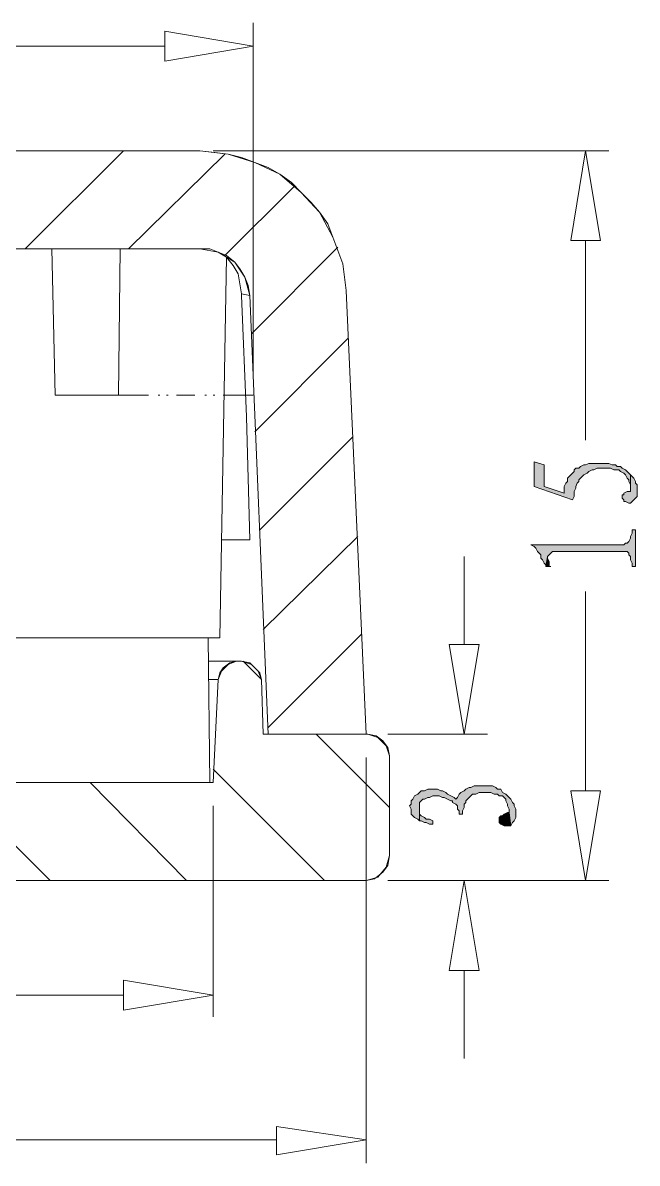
# Model space of a CAD drawing. Header units: millimetres. Extents: x 7 to 289, y 10 to 206.
# Drawn here: x 112.37 to 128.01, y 56.89 to 85.93 of the extents above; entities that cross this region are included whole.
import ezdxf

# ---------------------------------------------------------------- set-up
doc = ezdxf.new("R2010")
doc.units = ezdxf.units.MM

msp = doc.modelspace()

# ---------------------------------------------------------------- hatches: boundary and pattern name
at = {"true_color": 0xdda500}
h = msp.add_hatch(color=42, dxfattribs=at)
h.dxf.hatch_style = 2
h.paths.add_polyline_path([(125.383572, 74.752553), (125.383572, 74.117553), (126.357239, 73.778886), (126.399572, 73.863553), (126.399572, 73.948219), (126.399572, 73.990553), (126.441906, 74.075219), (126.441906, 74.117553), (126.484239, 74.202219), (126.526572, 74.244553), (126.526572, 74.286886), (126.568906, 74.329219), (126.611239, 74.371553), (126.653572, 74.413886), (126.738239, 74.456219), (126.780572, 74.498553), (126.865239, 74.540886), (126.907572, 74.540886), (126.992239, 74.583219), (127.076906, 74.583219), (127.161572, 74.583219), (127.246239, 74.583219), (127.330906, 74.583219), (127.415572, 74.540886), (127.457906, 74.540886), (127.542572, 74.540886), (127.584906, 74.498553), (127.669572, 74.456219), (127.711906, 74.413886), (127.754239, 74.329219), (127.796572, 74.286886), (127.796572, 74.244553), (127.838906, 74.159886), (127.838906, 74.075219), (127.838906, 73.990553), (127.838906, 74.413886), (127.796572, 74.456219), (127.711906, 74.540886), (127.627239, 74.583219), (127.584906, 74.625553), (127.500239, 74.625553), (127.457906, 74.667886), (127.373239, 74.667886), (127.288572, 74.710219), (127.203906, 74.710219), (127.119239, 74.710219), (127.034572, 74.710219), (126.949906, 74.710219), (126.865239, 74.710219), (126.780572, 74.710219), (126.695906, 74.667886), (126.653572, 74.667886), (126.568906, 74.625553), (126.526572, 74.583219), (126.441906, 74.583219), (126.399572, 74.540886), (126.399572, 74.498553), (126.357239, 74.456219), (126.314906, 74.413886), (126.272572, 74.371553), (126.230239, 74.329219), (126.230239, 74.244553), (126.187906, 74.202219), (126.145572, 74.117553), (126.145572, 74.032886), (126.145572, 73.948219), (125.637572, 74.117553), (125.637572, 74.667886)])
h = msp.add_hatch(color=42, dxfattribs=at)
h.dxf.hatch_style = 2
h.paths.add_polyline_path([(127.627239, 73.821219), (127.669572, 73.778886), (127.669572, 73.736553), (127.711906, 73.736553), (127.796572, 73.694219), (127.838906, 73.694219), (127.881239, 73.736553), (127.923572, 73.778886), (127.965906, 73.821219), (128.008239, 73.863553), (128.008239, 73.948219), (128.008239, 73.990553), (128.008239, 74.075219), (128.008239, 74.159886), (127.965906, 74.202219), (127.965906, 74.244553), (127.923572, 74.329219), (127.881239, 74.371553), (127.838906, 74.413886), (127.838906, 73.990553), (127.754239, 73.990553), (127.669572, 73.948219), (127.669572, 73.905886), (127.627239, 73.905886)])
h = msp.add_hatch(color=42, dxfattribs=at)
h.dxf.hatch_style = 2
h.paths.add_polyline_path([(125.298906, 72.635886), (125.383572, 72.593553), (125.425906, 72.551219), (125.468239, 72.466553), (125.510572, 72.424219), (125.552906, 72.381886), (125.552906, 72.297219), (125.595239, 72.254886), (125.637572, 72.170219), (125.679906, 72.127886), (125.679906, 72.085553), (125.722239, 72.339553), (125.764572, 72.381886), (125.806906, 72.424219), (125.849239, 72.466553), (125.976239, 72.466553), (127.711906, 72.466553), (127.754239, 72.466553), (127.796572, 72.424219), (127.796572, 72.381886), (127.838906, 72.339553), (127.838906, 72.254886), (127.881239, 72.170219), (127.881239, 72.085553), (127.965906, 72.085553), (127.965906, 73.016886), (127.881239, 73.016886), (127.881239, 72.932219), (127.838906, 72.847553), (127.838906, 72.805219), (127.796572, 72.720553), (127.754239, 72.678219), (127.711906, 72.678219), (127.669572, 72.635886)])
h = msp.add_hatch(color=42, dxfattribs=at)
h.dxf.hatch_style = 2
h.paths.add_polyline_path([(125.679906, 72.085553), (125.806906, 72.085553), (125.764572, 72.085553), (125.764572, 72.127886), (125.764572, 72.212553), (125.722239, 72.297219), (125.722239, 72.339553)])
h = msp.add_hatch(color=42, dxfattribs=at)
h.dxf.hatch_style = 2
h.paths.add_polyline_path([(122.208572, 65.989553), (122.250906, 65.904886), (122.250906, 65.862553), (122.250906, 65.777886), (122.293239, 65.735553), (122.335572, 65.693219), (122.420239, 65.650886), (122.462572, 65.608553), (122.462572, 65.947219), (122.462572, 65.989553), (122.462572, 66.074219), (122.504906, 66.116553), (122.547239, 66.158886), (122.589572, 66.158886), (122.674239, 66.201219), (122.716572, 66.201219), (122.801239, 66.243553), (122.928239, 66.243553), (122.970572, 66.243553), (123.055239, 66.201219), (123.097572, 66.201219), (123.182239, 66.158886), (123.266906, 66.116553), (123.309239, 66.116553), (123.309239, 66.074219), (123.393906, 66.031886), (123.436239, 65.989553), (123.436239, 65.904886), (123.478572, 65.862553), (123.478572, 65.777886), (123.563239, 65.777886), (123.563239, 65.862553), (123.605572, 65.947219), (123.605572, 66.031886), (123.647906, 66.074219), (123.647906, 66.116553), (123.690239, 66.158886), (123.732572, 66.201219), (123.774906, 66.243553), (123.817239, 66.285886), (123.901906, 66.285886), (123.986572, 66.328219), (124.071239, 66.328219), (124.155906, 66.328219), (124.198239, 66.328219), (124.282906, 66.328219), (124.367572, 66.285886), (124.452239, 66.285886), (124.494572, 66.243553), (124.579239, 66.243553), (124.621572, 66.201219), (124.663906, 66.158886), (124.663906, 66.116553), (124.706239, 66.031886), (124.706239, 65.989553), (124.748572, 65.904886), (124.748572, 65.820219), (124.790906, 65.481553), (124.833239, 65.566219), (124.875572, 65.608553), (124.917906, 65.693219), (124.917906, 65.735553), (124.917906, 65.820219), (124.917906, 65.862553), (124.917906, 65.904886), (124.875572, 65.989553), (124.875572, 66.031886), (124.833239, 66.074219), (124.790906, 66.158886), (124.748572, 66.201219), (124.663906, 66.285886), (124.579239, 66.328219), (124.536906, 66.412886), (124.452239, 66.412886), (124.409906, 66.455219), (124.325239, 66.497553), (124.240572, 66.497553), (124.198239, 66.497553), (124.113572, 66.497553), (124.028906, 66.497553), (123.944239, 66.497553), (123.859572, 66.497553), (123.774906, 66.455219), (123.732572, 66.455219), (123.647906, 66.412886), (123.605572, 66.370553), (123.520906, 66.328219), (123.478572, 66.285886), (123.436239, 66.201219), (123.393906, 66.158886), (123.351572, 66.201219), (123.266906, 66.243553), (123.182239, 66.285886), (123.139906, 66.328219), (123.055239, 66.370553), (123.012906, 66.370553), (122.928239, 66.412886), (122.885906, 66.412886), (122.801239, 66.412886), (122.758906, 66.412886), (122.674239, 66.412886), (122.589572, 66.370553), (122.504906, 66.370553), (122.462572, 66.328219), (122.420239, 66.285886), (122.335572, 66.243553), (122.293239, 66.158886), (122.250906, 66.116553), (122.250906, 66.074219), (122.250906, 66.031886)])
h = msp.add_hatch(color=42, dxfattribs=at)
h.dxf.hatch_style = 2
h.paths.add_polyline_path([(122.462572, 65.608553), (122.504906, 65.608553), (122.589572, 65.566219), (122.631906, 65.566219), (122.716572, 65.523886), (122.801239, 65.523886), (122.801239, 65.608553), (122.716572, 65.650886), (122.631906, 65.650886), (122.589572, 65.693219), (122.504906, 65.735553), (122.462572, 65.777886), (122.462572, 65.862553), (122.462572, 65.947219)])
h = msp.add_hatch(color=42, dxfattribs=at)
h.dxf.hatch_style = 2
h.paths.add_polyline_path([(124.494572, 65.608553), (124.494572, 65.566219), (124.536906, 65.523886), (124.621572, 65.481553), (124.663906, 65.481553), (124.706239, 65.481553), (124.790906, 65.481553), (124.748572, 65.820219), (124.706239, 65.820219), (124.621572, 65.777886), (124.579239, 65.735553), (124.536906, 65.735553), (124.494572, 65.693219)])

# ---------------------------------------------------------------- linework, layer by layer
at = {"color": 3, "lineweight": 0, "true_color": 0x00ff00}
for points in [[(115.985572, 85.716886), (118.229239, 85.335886), (115.985572, 84.954886)], [(126.314906, 80.382886), (126.695906, 82.668886), (127.076906, 80.382886)], [(123.986572, 70.095886), (123.605572, 67.809886), (123.224572, 70.095886)], [(127.076906, 66.370553), (126.695906, 64.084553), (126.314906, 66.370553)], [(123.224572, 61.798553), (123.605572, 64.084553), (123.986572, 61.798553)], [(114.927239, 61.544553), (117.213239, 61.163553), (114.927239, 60.782553)], [(118.821906, 57.819219), (121.107906, 57.480553), (118.821906, 57.099553)]]:
    msp.add_lwpolyline(points, close=True, dxfattribs=at)
at = {"color": 131, "lineweight": 0, "true_color": 0x7fffff}
for points in [[(118.229239, 77.038553), (118.229239, 85.928553)], [(117.213239, 82.668886), (127.288572, 82.668886)], [(121.658239, 67.809886), (124.198239, 67.809886)], [(121.107906, 67.217219), (121.107906, 56.887886)], [(117.213239, 65.989553), (117.213239, 60.613219)], [(121.658239, 64.084553), (124.198239, 64.084553)], [(121.658239, 64.084553), (127.288572, 64.084553)]]:
    msp.add_lwpolyline(points, dxfattribs=at)
at = {"color": 3, "lineweight": 0, "true_color": 0x00ff00}
for points in [[(115.985572, 85.335886), (94.649572, 85.335886)], [(126.695906, 80.382886), (126.695906, 75.302886)], [(123.605572, 70.095886), (123.605572, 72.339553)], [(126.695906, 66.370553), (126.695906, 71.450553)], [(123.605572, 61.798553), (123.605572, 59.554886)], [(114.927239, 61.163553), (94.691906, 61.163553)], [(118.821906, 57.480553), (94.649572, 57.480553)]]:
    msp.add_lwpolyline(points, dxfattribs=at)
at = {"color": 7, "lineweight": 0}
for points in [[(63.449906, 82.668886), (116.874572, 82.668886)], [(121.107906, 67.809886), (120.599906, 79.112886), (120.557572, 79.451553), (120.515239, 79.790219), (120.388239, 80.128886), (120.261239, 80.467553), (120.134239, 80.806219), (119.922572, 81.102553), (119.710906, 81.356553), (119.456906, 81.610553), (119.202906, 81.864553), (118.906572, 82.076219), (118.610239, 82.245553), (118.271572, 82.372553), (117.932906, 82.499553), (117.594239, 82.584219), (117.255572, 82.626553), (116.874572, 82.668886), (63.449906, 82.668886)], [(120.599906, 79.112886), (120.515239, 79.790219), (120.261239, 80.467553), (119.922572, 81.102553), (119.456906, 81.610553), (118.906572, 82.076219), (118.271572, 82.372553), (117.594239, 82.584219), (116.874572, 82.668886)], [(59.724572, 79.112886), (59.216572, 67.809886), (61.714239, 67.809886), (62.179906, 78.985886), (62.222239, 79.239886), (62.306906, 79.451553), (62.433906, 79.663219), (62.560906, 79.832553), (62.772572, 80.001886), (62.984239, 80.086553), (63.195906, 80.171219), (63.449906, 80.171219), (116.874572, 80.171219)], [(63.449906, 80.171219), (116.874572, 80.171219)], [(113.106906, 80.171219), (113.191572, 76.445886)], [(114.842572, 80.171219), (114.800239, 76.445886)], [(118.144572, 78.985886), (118.017572, 79.451553), (117.763572, 79.832553), (117.340239, 80.086553), (116.874572, 80.171219)], [(118.144572, 78.985886), (118.102239, 79.239886), (118.017572, 79.451553), (117.890572, 79.663219), (117.763572, 79.832553), (117.551906, 80.001886), (117.340239, 80.086553), (117.128572, 80.171219), (116.874572, 80.171219)], [(117.551906, 79.959553), (117.382572, 70.265219)], [(117.932906, 79.028219), (117.890572, 79.282219), (117.848239, 79.536219), (117.721239, 79.747886), (117.551906, 79.959553)], [(118.144572, 78.985886), (117.932906, 79.028219)], [(117.932906, 79.028219), (117.932906, 78.985886)], [(121.107906, 67.809886), (120.599906, 79.112886)], [(118.144572, 72.762886), (118.059906, 75.895553), (117.932906, 78.985886)], [(118.610239, 67.809886), (118.144572, 78.985886)], [(118.144572, 78.985886), (118.610239, 67.809886), (121.107906, 67.809886)], [(114.800239, 76.445886), (113.191572, 76.445886)], [(118.144572, 72.762886), (117.424906, 72.762886)], [(117.382572, 70.265219), (110.566906, 70.265219)], [(117.128572, 66.582219), (117.086239, 70.265219)], [(117.932906, 69.672553), (117.805906, 69.672553), (117.636572, 69.630219), (117.467239, 69.503219), (117.382572, 69.376219), (117.340239, 69.206886), (117.213239, 66.582219), (63.111239, 66.582219), (62.984239, 69.206886)], [(117.932906, 69.672553), (117.086239, 69.672553)], [(117.805906, 69.672553), (117.594239, 69.587886), (117.424906, 69.418553), (117.340239, 69.206886)], [(118.440906, 69.206886), (118.356239, 69.418553), (118.186906, 69.587886), (117.932906, 69.672553)], [(117.932906, 69.672553), (118.144572, 69.630219), (118.271572, 69.503219), (118.398572, 69.376219), (118.440906, 69.206886)], [(117.086239, 69.206886), (117.340239, 69.206886)], [(117.213239, 66.582219), (117.340239, 69.206886)], [(118.440906, 69.206886), (118.483239, 67.809886)], [(118.440906, 69.206886), (118.483239, 67.809886)], [(121.150239, 67.809886), (118.483239, 67.809886)], [(121.150239, 67.809886), (118.483239, 67.809886)], [(121.700572, 67.259553), (121.615906, 67.513553), (121.404239, 67.725219), (121.150239, 67.809886)], [(121.150239, 67.809886), (121.361906, 67.767553), (121.531239, 67.640553), (121.658239, 67.471219), (121.700572, 67.259553)], [(59.216572, 64.084553), (121.107906, 64.084553), (121.319572, 64.126886), (121.531239, 64.296219), (121.658239, 64.465553), (121.700572, 64.719553), (121.700572, 67.259553)], [(121.700572, 64.719553), (121.700572, 67.259553)], [(117.213239, 66.582219), (63.111239, 66.582219)], [(121.107906, 64.084553), (121.404239, 64.169219), (121.615906, 64.423219), (121.700572, 64.719553)], [(121.107906, 64.084553), (59.216572, 64.084553)]]:
    msp.add_lwpolyline(points, dxfattribs=at)
at = {"color": 40, "lineweight": 0, "true_color": 0xffbf00}
for points in [[(114.927239, 82.668886), (112.429572, 80.171219)], [(117.509572, 82.584219), (115.054239, 80.171219)], [(119.287572, 81.779886), (117.509572, 80.001886)], [(120.388239, 80.213553), (118.186906, 78.012219)], [(120.642239, 77.885219), (118.271572, 75.514553)], [(120.769239, 75.387553), (118.398572, 73.016886)], [(120.896239, 72.847553), (118.483239, 70.476886)], [(120.980906, 70.349886), (118.610239, 67.979219)], [(118.440906, 69.206886), (117.975239, 69.672553)], [(121.700572, 65.947219), (119.837906, 67.809886)], [(121.107906, 67.809886), (121.065572, 67.809886)], [(120.049572, 64.084553), (117.213239, 66.920886)], [(113.064572, 64.084553), (110.566906, 66.582219)], [(116.535906, 64.084553), (114.080572, 66.582219)]]:
    msp.add_lwpolyline(points, dxfattribs=at)
at = {"color": 2, "lineweight": 0, "true_color": 0xffff00}
for points in [[(114.800239, 76.445886), (115.562239, 76.445886)], [(115.816239, 76.445886), (115.858572, 76.445886)], [(116.027906, 76.445886), (116.070239, 76.445886)], [(116.281906, 76.445886), (116.747572, 76.445886)], [(117.001572, 76.445886), (117.043906, 76.445886)], [(117.213239, 76.445886), (117.255572, 76.445886)], [(117.467239, 76.445886), (118.229239, 76.445886)]]:
    msp.add_lwpolyline(points, dxfattribs=at)
at = {"color": 42, "lineweight": 0, "true_color": 0xdda500}
for points in [[(125.383572, 74.752553), (125.383572, 74.117553), (126.357239, 73.778886), (126.399572, 73.863553), (126.399572, 73.948219), (126.399572, 73.990553), (126.441906, 74.075219), (126.441906, 74.117553), (126.484239, 74.202219), (126.526572, 74.244553), (126.526572, 74.286886), (126.568906, 74.329219), (126.611239, 74.371553), (126.653572, 74.413886), (126.738239, 74.456219), (126.780572, 74.498553), (126.865239, 74.540886), (126.907572, 74.540886), (126.992239, 74.583219), (127.076906, 74.583219), (127.161572, 74.583219), (127.246239, 74.583219), (127.330906, 74.583219), (127.415572, 74.540886), (127.457906, 74.540886), (127.542572, 74.540886), (127.584906, 74.498553), (127.669572, 74.456219), (127.711906, 74.413886), (127.754239, 74.329219), (127.796572, 74.286886), (127.796572, 74.244553), (127.838906, 74.159886), (127.838906, 74.075219), (127.838906, 73.990553), (127.838906, 74.413886), (127.796572, 74.456219), (127.711906, 74.540886), (127.627239, 74.583219), (127.584906, 74.625553), (127.500239, 74.625553), (127.457906, 74.667886), (127.373239, 74.667886), (127.288572, 74.710219), (127.203906, 74.710219), (127.119239, 74.710219), (127.034572, 74.710219), (126.949906, 74.710219), (126.865239, 74.710219), (126.780572, 74.710219), (126.695906, 74.667886), (126.653572, 74.667886), (126.568906, 74.625553), (126.526572, 74.583219), (126.441906, 74.583219), (126.399572, 74.540886), (126.399572, 74.498553), (126.357239, 74.456219), (126.314906, 74.413886), (126.272572, 74.371553), (126.230239, 74.329219), (126.230239, 74.244553), (126.187906, 74.202219), (126.145572, 74.117553), (126.145572, 74.032886), (126.145572, 73.948219), (125.637572, 74.117553), (125.637572, 74.667886)], [(127.627239, 73.821219), (127.669572, 73.778886), (127.669572, 73.736553), (127.711906, 73.736553), (127.796572, 73.694219), (127.838906, 73.694219), (127.881239, 73.736553), (127.923572, 73.778886), (127.965906, 73.821219), (128.008239, 73.863553), (128.008239, 73.948219), (128.008239, 73.990553), (128.008239, 74.075219), (128.008239, 74.159886), (127.965906, 74.202219), (127.965906, 74.244553), (127.923572, 74.329219), (127.881239, 74.371553), (127.838906, 74.413886), (127.838906, 73.990553), (127.754239, 73.990553), (127.669572, 73.948219), (127.669572, 73.905886), (127.627239, 73.905886)], [(125.298906, 72.635886), (125.383572, 72.593553), (125.425906, 72.551219), (125.468239, 72.466553), (125.510572, 72.424219), (125.552906, 72.381886), (125.552906, 72.297219), (125.595239, 72.254886), (125.637572, 72.170219), (125.679906, 72.127886), (125.679906, 72.085553), (125.722239, 72.339553), (125.764572, 72.381886), (125.806906, 72.424219), (125.849239, 72.466553), (125.976239, 72.466553), (127.711906, 72.466553), (127.754239, 72.466553), (127.796572, 72.424219), (127.796572, 72.381886), (127.838906, 72.339553), (127.838906, 72.254886), (127.881239, 72.170219), (127.881239, 72.085553), (127.965906, 72.085553), (127.965906, 73.016886), (127.881239, 73.016886), (127.881239, 72.932219), (127.838906, 72.847553), (127.838906, 72.805219), (127.796572, 72.720553), (127.754239, 72.678219), (127.711906, 72.678219), (127.669572, 72.635886)], [(125.679906, 72.085553), (125.806906, 72.085553), (125.764572, 72.085553), (125.764572, 72.127886), (125.764572, 72.212553), (125.722239, 72.297219), (125.722239, 72.339553)], [(122.208572, 65.989553), (122.250906, 65.904886), (122.250906, 65.862553), (122.250906, 65.777886), (122.293239, 65.735553), (122.335572, 65.693219), (122.420239, 65.650886), (122.462572, 65.608553), (122.462572, 65.947219), (122.462572, 65.989553), (122.462572, 66.074219), (122.504906, 66.116553), (122.547239, 66.158886), (122.589572, 66.158886), (122.674239, 66.201219), (122.716572, 66.201219), (122.801239, 66.243553), (122.928239, 66.243553), (122.970572, 66.243553), (123.055239, 66.201219), (123.097572, 66.201219), (123.182239, 66.158886), (123.266906, 66.116553), (123.309239, 66.116553), (123.309239, 66.074219), (123.393906, 66.031886), (123.436239, 65.989553), (123.436239, 65.904886), (123.478572, 65.862553), (123.478572, 65.777886), (123.563239, 65.777886), (123.563239, 65.862553), (123.605572, 65.947219), (123.605572, 66.031886), (123.647906, 66.074219), (123.647906, 66.116553), (123.690239, 66.158886), (123.732572, 66.201219), (123.774906, 66.243553), (123.817239, 66.285886), (123.901906, 66.285886), (123.986572, 66.328219), (124.071239, 66.328219), (124.155906, 66.328219), (124.198239, 66.328219), (124.282906, 66.328219), (124.367572, 66.285886), (124.452239, 66.285886), (124.494572, 66.243553), (124.579239, 66.243553), (124.621572, 66.201219), (124.663906, 66.158886), (124.663906, 66.116553), (124.706239, 66.031886), (124.706239, 65.989553), (124.748572, 65.904886), (124.748572, 65.820219), (124.790906, 65.481553), (124.833239, 65.566219), (124.875572, 65.608553), (124.917906, 65.693219), (124.917906, 65.735553), (124.917906, 65.820219), (124.917906, 65.862553), (124.917906, 65.904886), (124.875572, 65.989553), (124.875572, 66.031886), (124.833239, 66.074219), (124.790906, 66.158886), (124.748572, 66.201219), (124.663906, 66.285886), (124.579239, 66.328219), (124.536906, 66.412886), (124.452239, 66.412886), (124.409906, 66.455219), (124.325239, 66.497553), (124.240572, 66.497553), (124.198239, 66.497553), (124.113572, 66.497553), (124.028906, 66.497553), (123.944239, 66.497553), (123.859572, 66.497553), (123.774906, 66.455219), (123.732572, 66.455219), (123.647906, 66.412886), (123.605572, 66.370553), (123.520906, 66.328219), (123.478572, 66.285886), (123.436239, 66.201219), (123.393906, 66.158886), (123.351572, 66.201219), (123.266906, 66.243553), (123.182239, 66.285886), (123.139906, 66.328219), (123.055239, 66.370553), (123.012906, 66.370553), (122.928239, 66.412886), (122.885906, 66.412886), (122.801239, 66.412886), (122.758906, 66.412886), (122.674239, 66.412886), (122.589572, 66.370553), (122.504906, 66.370553), (122.462572, 66.328219), (122.420239, 66.285886), (122.335572, 66.243553), (122.293239, 66.158886), (122.250906, 66.116553), (122.250906, 66.074219), (122.250906, 66.031886)], [(122.462572, 65.608553), (122.504906, 65.608553), (122.589572, 65.566219), (122.631906, 65.566219), (122.716572, 65.523886), (122.801239, 65.523886), (122.801239, 65.608553), (122.716572, 65.650886), (122.631906, 65.650886), (122.589572, 65.693219), (122.504906, 65.735553), (122.462572, 65.777886), (122.462572, 65.862553), (122.462572, 65.947219)], [(124.494572, 65.608553), (124.494572, 65.566219), (124.536906, 65.523886), (124.621572, 65.481553), (124.663906, 65.481553), (124.706239, 65.481553), (124.790906, 65.481553), (124.748572, 65.820219), (124.706239, 65.820219), (124.621572, 65.777886), (124.579239, 65.735553), (124.536906, 65.735553), (124.494572, 65.693219)]]:
    msp.add_lwpolyline(points, close=True, dxfattribs=at)

doc.saveas('drawing.dxf')
